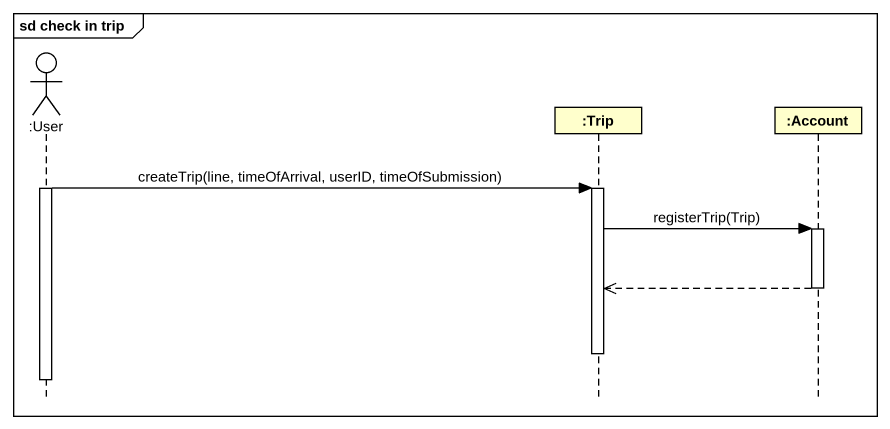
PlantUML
@startuml
mainframe sd check in trip
hide footbox
actor ":User" as User
participant ":Trip" as Trip
participant ":Account" as Account

activate User
User -> Trip : createTrip(line, timeOfArrival, userID, timeOfSubmission)
activate Trip
Trip -> Account : registerTrip(Trip)
activate Account
Account -->> Trip
deactivate Account
deactivate Trip
deactivate User
@enduml
